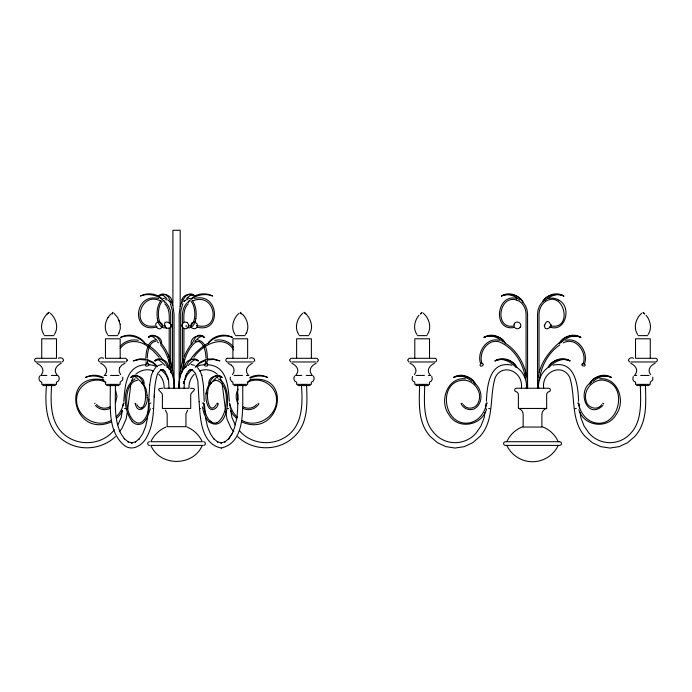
<?xml version="1.0" encoding="UTF-8"?>
<svg xmlns="http://www.w3.org/2000/svg" width="692" height="692" viewBox="0 0 692 692"><rect width="100%" height="100%" fill="white"/><g stroke="black" fill="none" stroke-linecap="round" stroke-linejoin="round"><path stroke-width="1.04" d="M179.513 387.779C178.865 373.144 181.901 356.034 191.537 343.898M147.102 397.684L147.102 395.201M538.661 387.771L537.563 387.762L538.073 379.164M149.706 385.046L147.898 413.66M601.763 404.578C597.248 411.403 586.712 407.657 585.847 399.881C583.235 389.458 593.485 378.74 603.701 380.202C629.677 385.012 618.743 429.568 593.857 422.492C585.458 420.053 579.671 411.723 578.547 402.978C578.192 402.934 577.837 403.055 577.491 403.142M147.56 417.864L145.649 426.462L142.708 433.815L139.153 438.97L139.516 438.616L135.269 442.041L135.77 441.79L131.255 442.941L132.414 442.941L127.89 441.764L128.401 442.015L124.153 438.564L124.517 438.918L120.97 433.746C113.523 418.66 115.659 401.429 115.4 385.21L110.253 385.21C110.651 405.192 106.914 432.673 125.598 446.357C134.274 451.305 143.763 443.935 147.301 436.072C157.456 416.515 150.986 393.497 157.69 373.282L160.925 369.883L160.423 370.133L162.516 369.606L161.357 369.606L163.459 370.133L162.949 369.883L164.947 371.457L164.584 371.102L167.637 376.768L168.606 380.86L169.038 388.247M145.839 358.015C146.116 351.424 147.534 340.819 155.674 339.884M147.301 358.023C147.379 351.744 149.437 341.597 155.795 341.338M154.29 397.104L154.428 394.743M147.102 397.684C148.65 406.377 137.552 416.212 135.251 403.298M148.858 401.447L149.014 399.128M210.299 382.339C205.472 389.311 204.443 399.068 208.292 406.706C210.757 412.198 217.798 408.799 218.084 403.739M211.527 383.083C203.958 388.203 207.911 417.968 216.207 404.708M236.958 417.795L237.702 408.401L237.702 385.21L242.849 385.21C242.01 404.214 247.252 442.024 221.276 448.044M149.697 385.046L151.288 375.375L152.941 371.388M187.982 327.619C185.171 331.096 179.868 326.269 182.783 323.129M539.423 380.289C540.876 366.423 548.237 352.764 559.733 345.014M206.086 393.964L206.225 392.753M207.531 394.077L207.661 392.909M486.45 401.317C486.986 385.496 489.746 360.281 511.933 365.194M184.037 383.083L184.271 381.223M195.862 318.64C196.762 312.395 195.983 305.501 192.142 300.319M123.756 401.273C125.088 386.387 125.736 365.765 145.51 364.736M237.763 394.146L238.013 399.864M486.165 403.626L485.516 408.254M206.787 363.343C210.662 367.91 200.524 366.172 205.835 363.17M484.936 412.406L484.21 417.587L480.983 425.969L476.183 432.95C465.05 445.942 445.06 445.899 433.97 432.881C422.743 420.71 424.343 401.101 424.724 385.21L419.586 385.21C419.222 402.692 417.51 422.492 430.277 436.47L437.482 442.698L445.812 446.608L455.059 448.044L464.315 446.643L472.653 442.75L480.023 436.367C494.771 419.94 489.14 396.611 495.334 377.278C502.928 362.47 523.662 371.699 521.387 388.247M206.856 364.122C207.972 356.051 207.712 341.736 197.557 339.884M126.056 361.942L127.337 360.134L125.883 358.3L105.461 358.3L105.469 338.786L120.192 338.786L120.192 358.3M127.25 360.714L127.345 360.134M123.064 405.875L123.427 403.574M236.958 417.795L234.303 428.279L232.131 433.746L228.594 438.918L228.957 438.564L224.701 442.015L225.211 441.764L220.696 442.941L221.855 442.941L217.331 441.79L217.842 442.041L213.586 438.616L213.949 438.97L210.403 433.815L207.462 426.462L205.55 417.864M122.346 410.261L121.178 417.492L117.9 424.871M127.112 413.003L126.143 418.971L121.922 428.486L119.327 431.739M181.667 372.884C183.501 361.691 187.143 348.508 196.191 341.727M127.76 409.033L130.875 383.835M550.763 326.961C539.146 335.136 546.896 312.031 551.074 326.183M162.3 326.209L161.997 323.7L159.575 321.996M184.21 383.195L184.556 381.422M538.177 378.213C539.769 363.49 549.145 351.251 559.923 342.099C564.56 335.62 573.824 334.599 580.822 337.411C573.556 332.558 563.262 336.174 559.465 343.716L558.946 343.716M514.268 324.003L514.061 326.321M520.445 326.754C522.555 322.628 515.315 319.791 514.087 324.358M187.247 327.489C191.554 329.366 194.729 324.107 195.438 320.586M195.421 320.647L195.871 318.588M487.549 403.142C487.203 403.055 486.848 402.926 486.493 402.978C485.334 413.332 477.056 423.123 466.365 423.158C441.911 423.452 438.079 378.965 465.292 380.219C474.92 381.543 482.558 392.667 478.492 402.052C476.39 408.721 467.109 410.468 463.285 404.578M199.114 401.801L197.834 380.86L195.421 373.282L192.177 369.883L192.687 370.133L190.585 369.606L191.745 369.606L189.643 370.133L190.153 369.883L188.155 371.457L188.527 371.102L185.465 376.768L184.496 380.86L184.063 388.247M197.358 326.399L197.263 324.055L194.98 322.074M150.354 408.712L146.955 418.262L144.343 421.731M582.759 364.693C588.096 352.963 575.96 336.07 563.297 342.877M584.394 364.208C588.814 352.704 578.702 336.883 565.701 340.36M182.134 299.255L181.555 302.361L182.299 302.361M217.271 403.073L216.968 403.661M230.341 377.131L230.168 379.225L231.656 381.56M119.534 367.893L119.11 371.422L120.642 374.623M473.475 382.174C481.312 387.468 483.924 399.924 476.909 406.896C472.359 411.801 463.424 409.655 461.218 403.661M182.792 301.418C183.804 296.271 190.464 290.744 194.781 296.046C200.273 293.131 207.15 293.079 212.634 296.046C205.576 293.166 197.159 294.645 191.182 299.255M185.88 367.218L188.285 362.193L191.433 359.26M209.676 383.783C210.55 378.412 217.271 371.838 222.011 377.469C218.369 373.083 213.058 381.231 210.567 383.783L208.785 383.783C208.37 376.751 216.778 373.965 222.011 377.469M181.529 302.975L180.249 306.297L179.167 314.306L179.167 387.788L179.643 387.788L179.202 387.762M182.87 303.632L180.923 310.371L180.655 314.35L180.664 368.343M185.473 376.768L186.918 373.282M115.564 402.64L116.974 396.438L115.564 390.245M245.487 334.478C249.674 328.683 247.805 320.387 243.437 315.241M152.941 371.388L155.631 367.521M182.134 299.255C183.787 293.91 190.611 293.633 194.781 296.046L190.966 298.806M208.586 421.558C228.879 436.081 234.389 384.432 217.997 378.861M112.286 313.32C110.772 316.114 114.05 310.198 112.355 313.191M170.595 302.361L171.927 302.361C172.343 295.328 163.935 292.543 158.702 296.046C160.648 292.344 165.077 296.825 166.876 298.607M160.899 343.716L161.643 343.716C162.058 336.693 153.65 333.907 148.417 337.411C150.666 333.518 155.302 338.743 157.231 340.62M143.529 383.783L144.126 383.783C144.541 376.751 136.134 373.965 130.9 377.469C132.535 373.965 136.739 377.763 138.426 379.38M131.368 381.257L133.167 377.46M184.902 379.648L187.255 374.675L192.246 369.372M486.588 408.834C482.307 425.969 457.031 430.389 448.606 414.032C438.996 400.919 447.542 376.829 465.439 378.809M412.527 376.491L412.051 379.225L413.003 381.093L414.802 382.174L414.802 384.38L429.498 384.38L429.498 382.174L431.298 381.093L432.258 379.225L431.773 376.491M633.267 376.491L632.782 379.225L633.742 381.093L635.541 382.174L635.541 384.38L650.238 384.38L650.238 382.174L652.79 379.899L652.824 377.131M188.449 326.892L188.726 324.609L187.108 322.42M514.364 327.013C515.471 329.28 519.138 329.401 520.272 327.1M118.877 333.163L120.313 328.735L120.174 324.306M246.309 333.163L246.663 332.463M520.125 327.385L520.626 326.399M250.175 379.899L247.624 382.174L247.624 384.38L232.927 384.38L232.927 382.174L231.656 381.56M61.268 363.309C57.047 365.065 52.869 370.177 56.917 374.623M124.984 363.309L121.775 365.142L119.534 367.893M252.433 363.309C248.203 365.065 244.034 370.168 248.082 374.623M316.157 363.309C311.936 365.065 307.758 370.177 311.807 374.623M434.308 363.309C430.087 365.065 425.909 370.177 429.957 374.623M655.039 363.309C650.817 365.065 646.648 370.177 650.696 374.623M238.186 389.068C235.488 393.488 235.479 399.362 238.178 403.799M122.441 410.598L120.546 414.075L116.55 418.47M162.162 326.702C158.805 333.207 151.539 322.939 158.831 321.953M107.961 317.576C104.924 322.567 103.973 329.53 107.615 334.478M118.886 333.163L118.047 334.478M543.116 301.418C547.13 294.42 556.982 291.462 563.868 296.046C556.61 292.647 544.985 295.086 542.338 302.361M590.008 383.783C593.805 376.232 604.099 372.616 611.365 377.469C603.839 374.355 593.468 376.007 589.489 383.783L590.181 383.783M462.351 403.22L461.192 403.877M161.002 300.423C157.196 305.579 156.47 312.429 157.352 318.64M162.248 301.236C156.349 307.559 157.084 326.892 165.371 326.122M203.422 403.099L202.185 403.099M107.961 317.576L110.642 314.177M517.002 298.546C496.354 292.604 492.22 331.451 513.957 327.489M541.654 302.828L539.414 306.184L538.013 310.103L537.537 314.28L537.537 387.788L538.783 387.788M228.594 438.918L232.304 433.356M54.313 334.478C59.036 327.818 56.104 318.164 50.239 313.191M309.203 334.478C314.194 327.385 310.639 317.048 304.004 312.291L305.129 313.191M427.362 334.478C432.085 327.818 429.152 318.164 423.288 313.191M648.11 334.478C652.305 328.683 650.437 320.387 646.06 315.241M184.487 367.885C179.911 373.542 178.813 381.171 178.925 388.247M189.997 360.333C194.288 353.551 200.196 347.834 207.116 343.76M197.099 327.057C195.836 329.496 191.918 329.254 190.949 326.702M41.304 374.623C45.352 370.177 41.183 365.065 36.961 363.309M105.02 374.623C109.076 370.177 104.899 365.065 100.677 363.309M232.469 374.623C234.986 371.915 234.406 367.184 231.327 365.142M296.193 374.623C300.242 370.177 296.072 365.065 291.851 363.309M414.344 374.623C418.392 370.177 414.223 365.065 410.001 363.309M635.083 374.623C639.131 370.177 634.953 365.065 630.732 363.309M39.911 375.92C38.008 377.901 39.089 381.552 41.762 382.174L41.762 384.38L56.459 384.38L56.459 382.174C59.434 381.508 60.291 377.192 57.799 375.436M294.801 375.92C292.898 377.901 293.988 381.552 296.652 382.174L296.652 384.38L311.348 384.38L311.348 382.174C314.021 381.552 315.102 377.901 313.208 375.92M189.357 300.484L187.973 302.361L190.326 299.999M144.524 421.558C141.428 425.442 135.286 425.442 132.189 421.558M195.914 366.284L200.023 362.193L206.32 359.26M187.203 302.767C181.468 308.312 182.316 316.763 182.429 324.012M188.267 303.831C183.397 308.554 183.709 315.699 183.916 321.936M418.989 315.241C414.62 320.387 412.761 328.683 416.939 334.478M114.344 429.732C104.233 443.122 84.139 446.375 69.702 438.261C50.257 427.699 50.213 404.491 51.684 385.21L46.537 385.21C44.53 406.429 46.156 431.324 67.15 442.776C82.53 451.348 102.701 448.779 115.426 436.617M184.003 301.548L184.669 300.735M194.305 374.225C190.577 377.858 188.665 383.074 189.011 388.247L164.099 388.247C164.445 383.074 162.534 377.858 158.805 374.225M193.907 357.28C202.047 344.936 223.94 333.189 233.697 350.04M120.209 346.355C124.439 341.104 131.774 338.89 138.288 340.36M120.235 348.578C126.627 338.942 140.459 339.98 148.391 347.064M421.099 313.32C418.452 316.08 424.257 310.206 421.229 313.191M602.914 405.408C586.946 420.918 576.228 390.21 591.565 382.174M194.85 341.355L199.192 337.307L202.894 335.957M188.094 365.592C190.291 363.412 195.3 356.717 198.215 360.904C192.981 357.409 184.565 360.186 184.989 367.218L185.733 367.218M187.722 410.105L185.958 413.755L185.923 426.48M480.568 363.542C477.861 369.225 487.428 364.174 481.113 363.239M116.247 416.705L119.387 413.245L122.077 408.332L123.522 402.96L124.197 403.142M182.783 323.129L184.548 322.065L187.117 322.42M47.982 313.191L49.115 312.291C42.471 317.04 38.916 327.385 43.907 334.478M195.974 366.405L200.299 362.824L205.541 360.463M186.615 298.607C188.414 296.833 192.843 292.344 194.781 296.046M560.797 342.903C565.771 337.912 573.979 333.587 580.822 337.411M549.188 367.218C554.24 361.829 562.795 356.925 570.035 360.904C562.518 357.79 552.138 359.451 548.159 367.218L548.678 367.218C552.484 359.676 562.778 356.06 570.035 360.904M256.637 404.535C253.436 408.341 247.563 409.361 243.264 406.861M46.926 314.177L47.834 313.32M239.147 313.191C233.273 318.156 230.341 327.818 235.064 334.478M302.871 313.191C297.015 318.164 294.083 327.818 298.797 334.478M641.752 313.191C635.879 318.156 632.929 327.818 637.669 334.478M158.702 296.046L162.023 293.944L165.483 294.394M148.417 337.411C153.166 331.779 159.887 338.353 160.752 343.716M186.157 325.534L186.209 326.771M130.9 377.469C135.649 371.838 142.362 378.412 143.235 383.783M545.478 301.418C541.3 304.342 539.111 309.359 539.025 314.376L539.025 372.668M544.665 300.735C549.612 296.211 557.415 292.379 563.868 296.046M593.027 381.422C597.862 377.27 605.31 373.983 611.365 377.469M548.384 367.296C541.525 371.794 538.047 380.211 538.506 388.247M184.357 301.34L186.165 299.844L187.843 299.48M136.904 404.708C145.199 417.968 149.135 388.203 141.575 383.083M217.271 422.561C215.117 423.642 211.813 423.175 209.607 420.598M217.158 422.639C228.715 415.589 230.834 382.096 215.368 380.219M135.848 374.225C140.519 370.021 147.621 368.412 153.451 370.99M94.596 403.661L95.089 403.298M146.419 363.361C142.725 368.542 153.044 365.315 146.981 363.17M216.89 377.365L217.971 376.682M217.937 403.851L217.236 403.799M62.341 361.942C65.887 359.918 60.965 356.302 58.344 358.3M253.506 361.942C257.061 359.927 252.13 356.302 249.501 358.3M317.23 361.942L318.51 360.134L317.057 358.3L290.951 358.3L289.49 360.134L290.77 361.942M141.211 408.168L142.102 407.692M522.668 302.361L523.264 302.361C519.294 294.584 508.914 292.932 501.389 296.046C508.655 291.194 518.948 294.809 522.754 302.361M505.541 343.716C502.894 336.45 491.277 334.011 484.011 337.411C491.268 332.558 501.562 336.174 505.368 343.716M475.006 383.783L475.439 383.783C471.468 376.007 461.088 374.355 453.563 377.469C460.829 372.616 471.122 376.232 474.928 383.783M495.005 360.904C502.271 356.06 512.564 359.676 516.362 367.218L516.881 367.218C512.902 359.451 502.53 357.79 495.005 360.904C502.254 356.925 510.808 361.829 515.851 367.218M166.002 427.042C159.324 429.844 153.858 435.138 150.839 441.721L202.272 441.721C199.244 435.138 193.777 429.844 187.108 427.042M501.389 296.046C507.452 292.56 514.9 295.847 519.727 299.999M484.011 337.411C490.464 333.743 498.266 337.575 503.222 342.099M453.563 377.469C459.626 373.983 467.074 377.27 471.901 381.422M247.295 382.494C259.128 375.488 275.71 384.709 276.445 398.358C278.089 415.771 257.355 429.057 242.139 420.537M158.139 365.532L161.937 364.511M545.426 301.461C563.937 289.663 573.261 329.245 551.628 326.07M213.413 381.205L215.644 380.15M249.777 377.521C255.253 374.528 262.173 374.51 267.666 377.469C262.043 375.176 255.521 375.652 250.097 378.273M135.104 378.861C121.403 387.425 123.418 410.512 132.371 421.731M109.846 406.861C105.547 409.361 99.674 408.341 96.473 404.535M110.547 408.09C105.677 410.918 99.025 409.759 95.401 405.46M199.737 408.721L200.395 408.505M167.075 367.218L168.113 367.218C168.528 360.186 160.129 357.401 154.887 360.904C157.811 356.717 162.819 363.412 165.007 365.592M156.617 360.195L154.896 360.904C159.636 355.281 166.357 361.855 167.222 367.218M193.12 300.743C216.475 291.574 221.561 332.688 196.528 325.378M166.097 327.428C161.772 329.47 158.468 324.159 157.776 320.586M195.213 367.218L200.334 365.194L204.875 364.623M199.659 370.99C205.498 368.412 212.6 370.021 217.262 374.225M198.682 335.326L195.369 337.462L191.987 343.716L191.096 343.716C190.681 336.693 199.088 333.907 204.322 337.411L202.894 335.957M191.433 359.26L194.902 358.811L198.215 360.904M110.98 420.537C95.755 429.057 75.021 415.771 76.665 398.358C77.409 384.709 93.982 375.488 105.815 382.494M111.628 421.8C72.253 439.368 59.157 371.215 103.852 379.934M157.075 326.788C131.091 334.738 133.115 292.396 158.598 298.546M135.866 403.799L135.026 403.739M558.236 441.721A28.13 28.13 0 0 0 543.073 427.042L521.967 427.042A28.13 28.13 0 0 0 506.803 441.721M229.45 402.995C230.661 408.176 233.213 413.678 237.494 417.397M196.061 341.779L199.114 341.563M163.26 298.563L165.371 298.01M250.219 379.709C294.308 372.607 279.992 439.29 241.482 421.8M513.481 326.07C494.157 329.383 498.698 294.429 516.664 299.999M575.164 408.721L576.306 408.505M207.773 359.892L213.456 359.451L219.883 360.904L213.257 358.811L207.462 359.044M227.227 358.3C225.116 358.672 225.488 362.08 227.625 362.046M434.81 362.046C436.946 362.08 437.309 358.681 435.207 358.3L409.102 358.3L407.64 360.134L408.92 361.942M655.54 362.046C657.685 362.08 658.049 358.681 655.938 358.3L635.524 358.3L635.524 338.786L650.255 338.786L650.255 358.3M154.619 326.053C130.061 329.807 139.602 290.052 160.881 301.115M227.236 408.721L228.55 408.505M548.107 298.546C551.784 297.56 555.78 298.088 558.963 300.242M553.107 365.194C575.294 360.281 578.054 385.496 578.59 401.317M214.831 340.36C221.665 338.786 229.294 341.372 233.498 347.047M165.656 299.48L167.291 299.982M194.521 298.546C219.139 291.635 222.193 334.245 196.736 327.031M149.463 441.721C147.102 441.634 147.102 445.484 149.463 445.397M203.647 445.397C206.008 445.484 206.008 441.634 203.647 441.721M198.682 335.326L201.009 335.309L204.322 337.411M506.172 343.777C520.393 353.396 527.918 370.86 527.555 387.754L526.275 387.788L527.555 387.754L527.572 314.28L527.096 310.103L525.686 306.184L523.455 302.828M194.279 321.953L191.546 323.095L190.81 326.209M537.554 387.754L538.705 387.788M583.572 363.17C577.82 365.22 587.88 368.412 584.359 363.421M526.768 387.762L527.52 387.754M526.88 387.779L526.283 387.797M599.609 378.809C617.498 376.829 626.044 400.919 616.434 414.032C608.285 429.836 583.529 426.514 578.867 409.699M44.279 335.629L53.941 335.629M107.978 335.629L117.683 335.629M235.436 335.629L245.115 335.629M299.169 335.629L308.831 335.629M417.311 335.629L426.99 335.629M638.041 335.629L647.738 335.629M103.601 358.3C100.971 356.302 96.05 359.918 99.596 361.942M227.218 358.3L247.641 358.3L247.641 338.786L232.91 338.786L232.91 358.3M633.656 358.3C631.035 356.302 626.113 359.918 629.659 361.942M37.039 361.968L61.181 361.968M100.764 361.968L124.906 361.968M228.204 361.968L252.346 361.968M291.929 361.968L316.071 361.968M410.079 361.968L434.221 361.968M630.819 361.968L654.961 361.968M40.724 375.436L46.866 375.436M51.355 375.436L57.497 375.436M104.146 375.436L106.689 375.436M110.582 375.436L118.972 375.436M234.13 375.436L242.52 375.436M246.413 375.436L248.964 375.436M295.614 375.436L301.755 375.436M306.253 375.436L312.386 375.436M416.013 375.436L424.404 375.436M428.296 375.436L430.839 375.436M634.201 375.436L636.752 375.436M640.645 375.436L649.027 375.436M142.941 383.783L139.066 380.029M42.869 385.574L55.36 385.574M106.585 385.574L119.076 385.574M234.026 385.574L246.525 385.574M297.759 385.574L310.25 385.574M415.909 385.574L428.4 385.574M636.64 385.574L649.131 385.574M162.62 388.247C153.927 388.497 162.153 391.603 162.412 394.821L162.412 408.453L190.698 408.453L190.698 394.821C190.957 391.603 199.175 388.497 190.482 388.247M518.377 408.453L546.663 408.453L546.663 394.821A3.356 3.356 0 0 1 548.609 391.776A1.765 1.765 0 0 0 550.374 390.011A1.765 1.765 0 0 0 548.609 388.247L516.44 388.247A1.765 1.765 0 0 0 514.675 390.011A1.765 1.765 0 0 0 516.44 391.776A3.356 3.356 0 0 1 518.377 394.821L518.377 408.453A6.15 6.15 0 0 1 523.152 414.447L523.152 426.687M167.187 426.687L185.923 426.687M137.734 380.219C121.922 382.105 123.79 420.278 138.495 423.175C143.919 422.898 147.82 414.837 148.936 408.479C149.991 407.406 148.001 401.888 150.917 403.099M207.6 364.736C227.383 365.765 228.023 386.387 229.355 401.273M148.235 364.623L152.785 365.194L157.041 366.881M499.416 340.36C486.736 336.935 476.676 351.986 480.499 363.352M191.165 364.511L194.461 365.281M221.276 448.044C201.113 444.056 200.222 418.349 199.114 401.801M124.56 408.505L125.875 408.721M488.734 408.505L489.875 408.721M36.46 362.046C34.315 362.08 33.951 358.681 36.062 358.3L56.493 358.3L56.493 338.786L41.728 338.786L41.728 358.3M145.649 359.044L139.862 358.811L133.236 360.904L139.663 359.451L146.47 360.117M187.843 298.01L190.196 298.702M152.707 408.505L153.365 408.721M147.578 360.463L152.82 362.824L157.145 366.405M146.79 359.26L153.096 362.193L157.205 366.284M603.441 403.799L603.753 403.566M549.344 326.771C564.932 333.553 572.526 307.205 558.902 300.19M187.843 326.122C196.139 326.883 196.857 307.568 190.966 301.236M199.114 341.563C204.045 343.725 205.931 352.098 205.931 358.023M157.17 341.779L158.65 342.825M103.021 378.273C97.589 375.652 91.067 375.176 85.445 377.469C90.937 374.51 97.857 374.528 103.333 377.521M242.563 408.09C248.004 411.299 255.651 409.344 258.843 403.886L258.021 403.298M166.244 328.389C181.762 327.299 158.468 314.782 166.244 328.389M516.578 299.982C522.659 301.971 525.981 308.174 526.084 314.376L526.084 375.912M231.336 365.142L228.118 363.309M603.303 403.739L602.689 403.22M165.483 294.394L168.64 297.335L171.036 302.361M146.003 343.76C152.915 347.834 158.823 353.551 163.122 360.333M160.864 369.372L165.864 374.675L168.217 379.648M237.685 436.617C252.917 451.504 279.101 451.469 294.29 436.531C308.485 423.279 307.239 402.926 306.573 385.21L301.427 385.21C302.906 404.491 302.854 427.699 283.409 438.261C269.257 446.184 249.717 443.287 239.397 430.519M212.34 422.639C207.41 419.949 205.636 414.188 204.166 408.436M208.759 421.731C205.1 417.657 203.266 412.242 202.505 406.879M149.178 347.574L152.828 350.481L159.203 357.28M162.144 298.806C156.444 293.434 147.353 292.275 140.476 296.046C148.936 292.595 159.316 295.397 165.146 302.361L163.753 300.484M516.664 367.296C523.524 371.794 526.993 380.211 526.534 388.247M643.915 313.191C640.783 310.206 646.786 316.088 644.044 313.32M113.964 313.191L117.701 317.576L120.183 324.306M305.276 313.32L306.193 314.177M197.48 367.521L199.988 370.998L201.813 375.375M242.46 314.177L243.446 315.241M236.569 418.47L232.564 414.075L230.194 409.733M165.388 410.105L167.144 413.755L167.187 426.48M168.165 299.999L170.145 302.361M233.784 431.739L231.189 428.486L226.967 418.971L225.678 411.013M161.694 343.898C170.517 354.814 173.242 369.329 173.977 383.005M160.613 344.893C166.902 352.453 170.059 362.954 171.564 372.884M165.907 302.767L168.502 306.149L170.137 310.085L170.69 314.28L170.69 364.001M164.843 303.831C170.016 308.84 169.306 316.46 169.194 323.017M240.92 313.191C239.06 310.189 242.667 316.123 240.998 313.32M168.614 367.885C173.199 373.542 174.289 381.171 174.185 388.247M142.811 382.339L146.124 389.207L147.102 395.201M102.926 379.899L105.487 382.174L105.478 384.38L120.183 384.38L120.174 382.174L122.735 379.899L122.761 377.131M219.944 377.46L221.743 381.257M235.211 424.871L231.941 417.492L230.765 410.261M171.685 302.975L172.983 306.366L174.047 314.306L174.047 387.788M170.344 303.632L172.291 310.371L172.559 314.35L172.559 370.505M119.007 320.145L119.508 321.503M482.142 363.871C477.982 353.292 487.298 338.596 499.044 341.779C513.871 347.721 523.169 363.084 525.487 378.438M201.813 375.375L203.405 385.046L204.244 401.447M171.46 364.71L172.031 367.331M157.335 318.588L157.793 320.647M222.071 382.979L225.358 409.033M230.047 405.875L230.427 408.193M229.692 403.574L229.926 405.114M147.448 361.449L147.828 363.957M145.995 361.561L146.375 364.122M579.524 408.254L578.884 403.626M580.104 412.406L580.839 417.587L584.057 425.969L588.857 432.95C599.99 445.942 619.98 445.899 631.069 432.881C642.297 420.71 640.706 401.101 640.316 385.21L645.463 385.21C645.826 402.692 647.53 422.492 634.763 436.47L627.566 442.698L619.236 446.608L609.981 448.044L600.725 446.643L592.387 442.75L585.025 436.367C570.269 419.94 575.9 396.611 569.706 377.278C562.112 362.47 541.386 371.699 543.653 388.247M203.448 403.064L204.175 408.479M181.953 325.283L182.039 326.14M205.299 414.707L204.408 403.765M551.074 324.539L551.161 325.664M544.327 325.093L544.414 326.217M541.888 426.687L541.888 414.447A6.15 6.15 0 0 1 546.663 408.453M429.516 358.3L429.516 338.786L414.793 338.786L414.793 358.3M311.383 358.3L311.383 338.786L296.617 338.786L296.617 358.3M183.916 328.415L183.916 356.475M183.916 359.719L183.916 368.352M183.916 381.309L183.916 383.472M182.429 326.166L182.429 362.919M182.429 368.326L182.429 371.569M180.188 306.573L180.188 230.28L172.913 230.28L172.913 305.501M170.69 367.244L170.69 372.651M169.194 328.415L169.194 357.556M169.194 359.719L169.194 369.433M558.236 445.397A28.415 28.415 0 0 1 506.803 445.397M205.775 361.449L205.403 363.957L205.775 361.449M202.272 445.397C193.362 466.728 159.74 466.728 150.839 445.397L202.272 445.397M209.183 341.848L207.79 343.716C213.612 336.762 224 333.959 232.451 337.411C224.891 333.215 214.667 335.162 209.183 341.848M122.778 336.433L120.659 337.411C129.11 333.959 139.499 336.762 145.32 343.716C140.701 336.407 130.805 333.207 122.778 336.433M559.612 441.721L505.428 441.721A1.834 1.834 0 0 0 503.594 443.555A1.834 1.834 0 0 0 505.428 445.397L559.612 445.397A1.834 1.834 0 0 0 561.454 443.555A1.834 1.834 0 0 0 559.612 441.721"/></g></svg>
